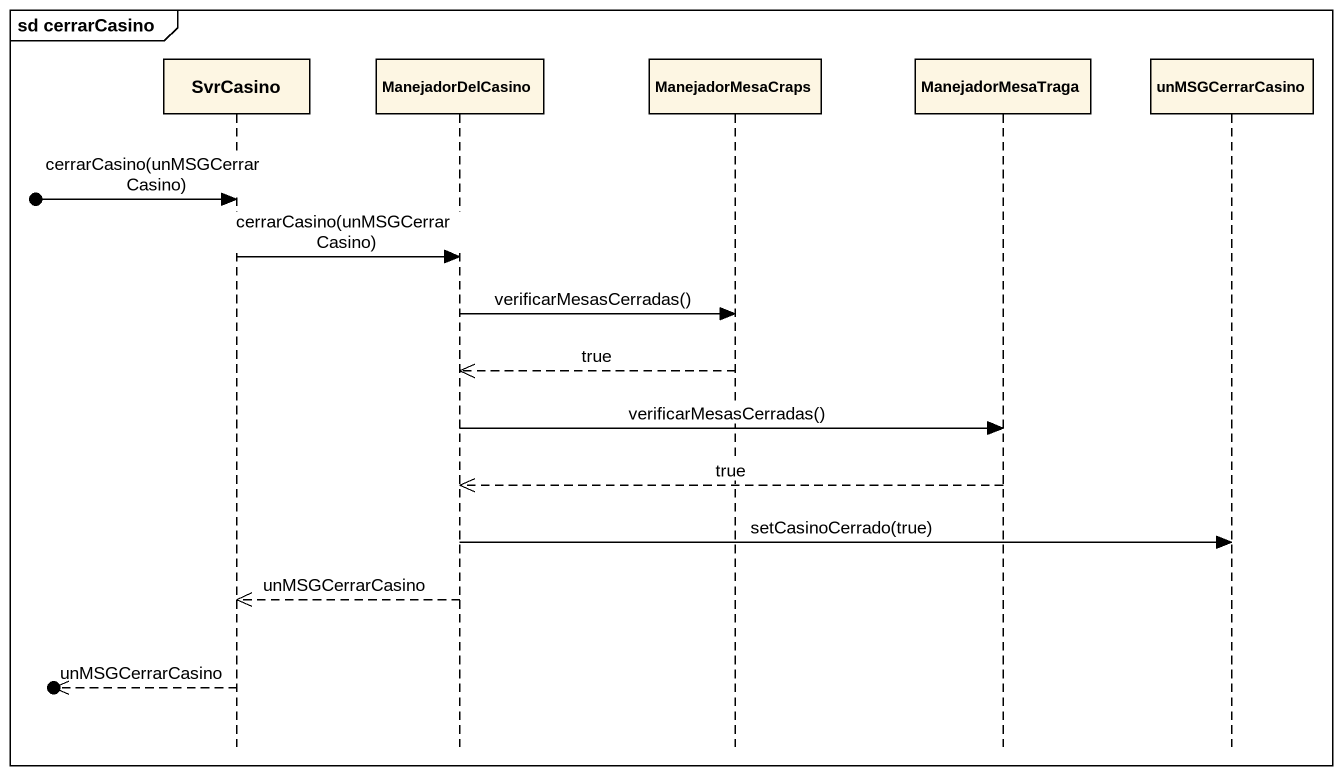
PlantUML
@startuml
mainframe sd cerrarCasino
hide footbox
participant SvrCasino
participant ManejadorDelCasino
participant ManejadorMesaCraps
participant ManejadorMesaTraga
participant unMSGCerrarCasino

[o-> SvrCasino : cerrarCasino(unMSGCerrarCasino)
SvrCasino -> ManejadorDelCasino : cerrarCasino(unMSGCerrarCasino)
ManejadorDelCasino -> ManejadorMesaCraps : verificarMesasCerradas()
ManejadorMesaCraps -->> ManejadorDelCasino : true
ManejadorDelCasino -> ManejadorMesaTraga : verificarMesasCerradas()
ManejadorMesaTraga -->> ManejadorDelCasino : true
ManejadorDelCasino -> unMSGCerrarCasino : setCasinoCerrado(true)
ManejadorDelCasino -->> SvrCasino : unMSGCerrarCasino
[o<<-- SvrCasino : unMSGCerrarCasino
@enduml
